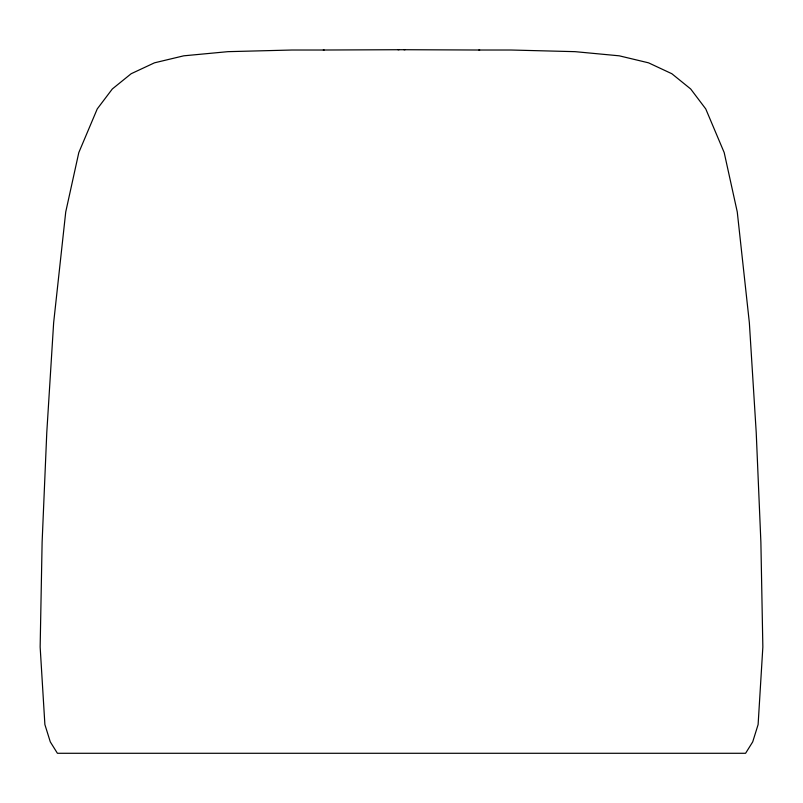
<?xml version="1.0" encoding="UTF-8"?>
<svg xmlns="http://www.w3.org/2000/svg" width="803" height="803" viewBox="0 0 803 803"><rect width="100%" height="100%" fill="white"/><g stroke="black" fill="none" stroke-linecap="round" stroke-linejoin="round"><path stroke-width="1.2" d="M323.308 50.017L399.011 49.716M397.977 49.716L405.023 49.716M324.101 50.017L291.991 50.017L227.911 51.663L183.757 55.819L154.477 62.825L131.16 73.725L112.32 88.972L97.243 108.927L78.814 152.56L65.736 211.952L53.65 322.716L46.785 432.405L42.117 542.246L40.15 647.007L44.888 724.567L50.288 741.862L57.414 753.284L745.585 753.284L752.712 741.862L758.112 724.567L762.85 647.007L760.883 542.246L756.215 432.405L749.35 322.716L737.264 211.952L724.186 152.56L705.757 108.927L690.68 88.972L671.84 73.725L648.523 62.825L619.243 55.819L575.089 51.663L510.989 50.017L478.899 50.017M403.989 49.716L479.692 50.017"/></g></svg>
